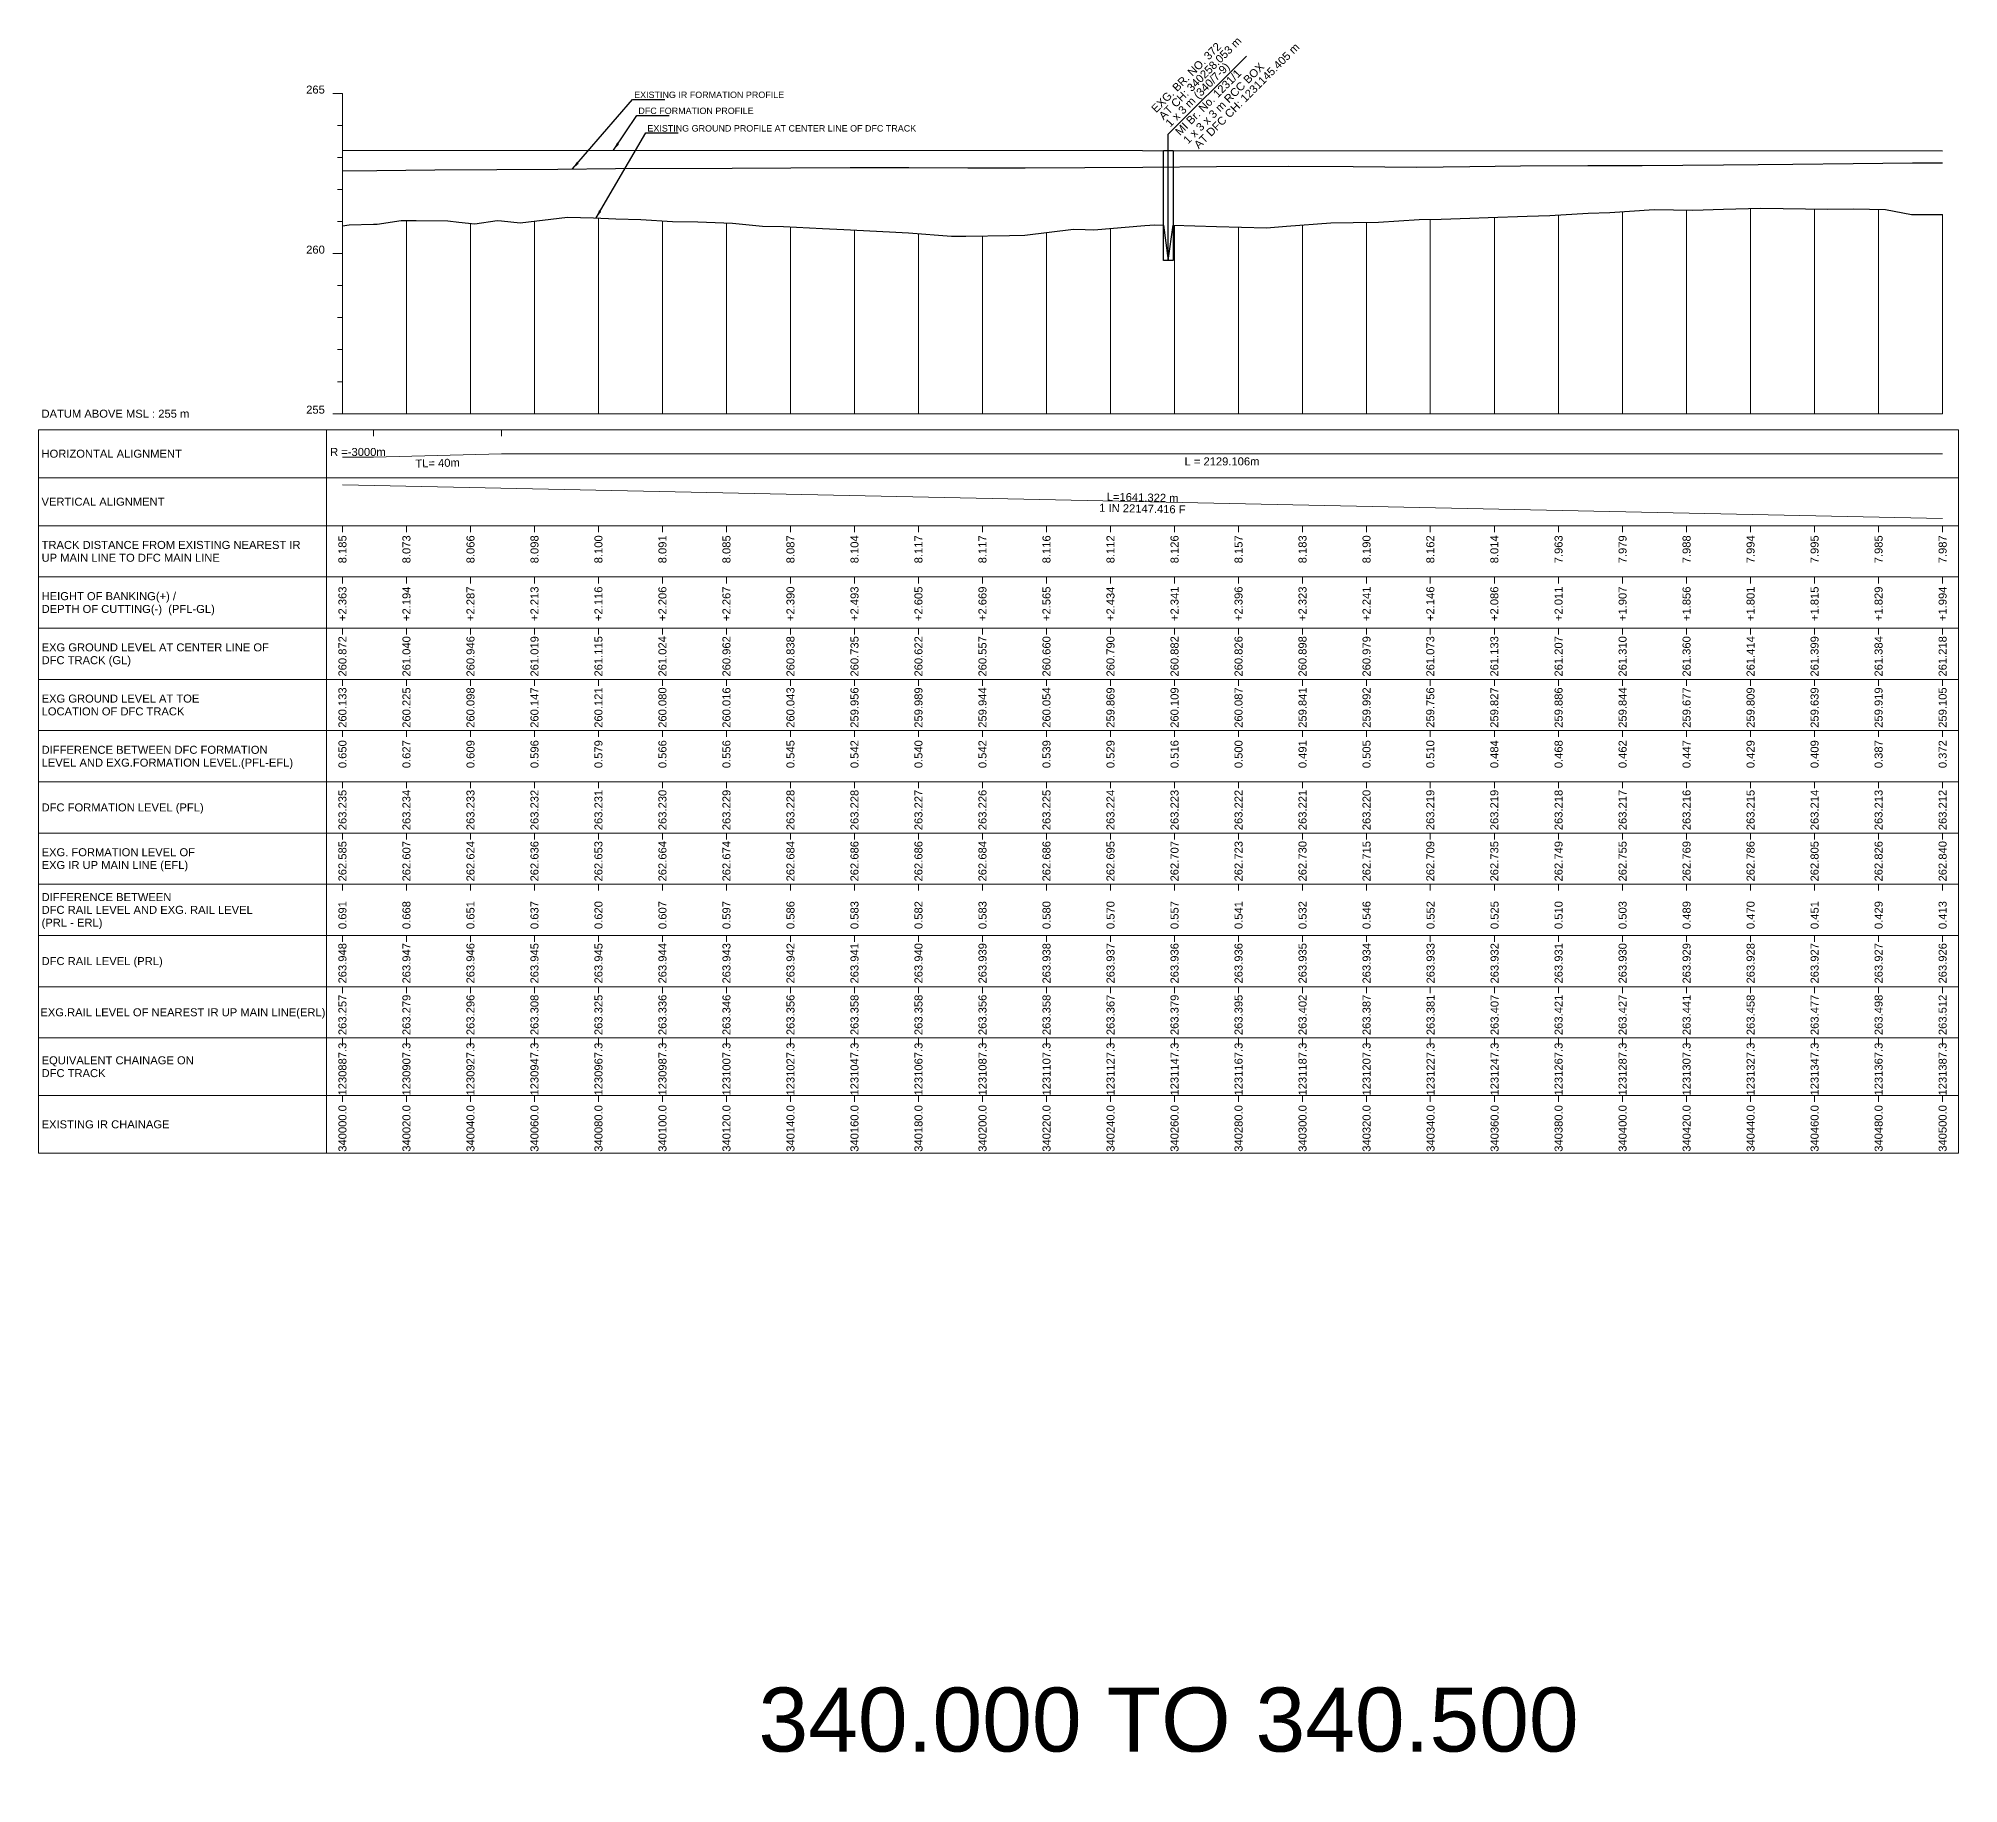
# Model space of a CAD drawing. Header units: metres. Extents: x 30905 to 43495, y -2428 to -1873.
# Drawn here: x 41905 to 42505, y -2428 to -1883 of the extents above; entities that cross this region are included whole.
import ezdxf
from ezdxf.enums import TextEntityAlignment as Align

# ---------------------------------------------------------------- set-up
doc = ezdxf.new("R2010")
doc.units = ezdxf.units.M
doc.header["$MEASUREMENT"] = 0
for name, color, linetype, lineweight in [('LS BRIDGE INDICATION', 10, 'Continuous', 30), ('LS CUT FILL', 10, 'Continuous', 0), ('LS DATUM', 7, 'Continuous', 0), ('LS DATUM X', 7, 'Continuous', 0), ('LS DATUM Y', 7, 'Continuous', 0), ('LS DIFF. EXG.RL & PRO. RL', 10, 'Continuous', 0), ('LS DIFF. PFL & EFL', 10, 'Continuous', 0), ('LS EXG FL', 7, 'Continuous', 0), ('LS EXG GL', 7, 'Continuous', 0), ('LS EXG GL AT PRO TOE', 7, 'Continuous', 0), ('LS EXG IR CH', 7, 'Continuous', 0), ('LS EXG RL', 7, 'Continuous', 0), ('LS EXG. FL', 7, 'Continuous', 0), ('LS EXG. GL', 7, 'Continuous', 0), ('LS EXG. GL AT PRO. TOE', 7, 'Continuous', 0), ('LS EXG. IR CH', 7, 'Continuous', 0), ('LS EXG. RL', 7, 'Continuous', 0), ('LS FRAME', 7, 'Continuous', 0), ('LS HORIZONTAL ALIGNMENT', 10, 'Continuous', 0), ('LS PFL-EFL', 10, 'Continuous', 0), ('LS PRL-ERL', 10, 'Continuous', 0), ('LS PRO FL', 10, 'Continuous', 0), ('LS PRO. CUT & FILL', 10, 'Continuous', 0), ('LS PRO. DFCC CH', 10, 'Continuous', 0), ('LS PRO. FL', 10, 'Continuous', 0), ('LS PRO. RL', 10, 'Continuous', 0), ('LS PROFILE EXG FL', 7, 'Continuous', 25), ('LS PROFILE EXG GL', 7, 'Continuous', 30), ('LS PROFILE PRO FL', 1, 'Continuous', 30), ('LS TICKS', 7, 'Continuous', 0), ('LS TRACK CENTER', 10, 'Continuous', 0), ("LS TRACK CENTER's", 10, 'Continuous', 0), ('LS VERTICAL ALIGNMENT', 10, 'Continuous', 0), ('Profile Grid', 7, 'Continuous', 0)]:
    doc.layers.add(name, color=color, linetype=linetype, lineweight=lineweight)
doc.layers.add("LS BRIDGE'S", color=7, linetype='Continuous')
doc.layers.add('ref text', color=3, linetype='Continuous')
doc.styles.get("Standard").update_dxf_attribs({"font": 'arial.ttf'})
doc.styles.add('Style-Arial', font='arial.ttf')
doc.styles.add('StyleArial', font='arial.ttf')
doc.dimstyles.get("Standard").update_dxf_attribs({"dimtxt": 5, "dimasz": 0.18, "dimexe": 0.18, "dimexo": 0.0625, "dimgap": 0.09, "dimtad": 0, "dimtih": 1, "dimtoh": 1, "dimdec": 4, "dimzin": 0, "dimdsep": 46, "dimtxsty": 'Standard', "dimcen": 0.09, "dimadec": 0, "dimazin": 0, "dimtfac": 1, "dimtdec": 4, "dimtofl": 0, "dimtmove": 0, "dimatfit": 3, "dimfxl": 1, "dimtolj": 1, "dimtzin": 0, "dimarcsym": 0})

msp = doc.modelspace()

# ---------------------------------------------------------------- linework, layer by layer
at = {"layer": 'LS BRIDGE INDICATION'}
msp.add_lwpolyline([(42256.55, -1917.76), (42259.55, -1917.76), (42259.55, -1952.14), (42256.55, -1952.14)], close=True, dxfattribs=at)
at = {"layer": "LS BRIDGE'S"}
msp.add_lwpolyline([(42258.05, -1952.14), (42258.05, -1912.71), (42282.45, -1888.31)], dxfattribs=at)
at = {"layer": 'LS DATUM X', "color": 7, "linetype": 'Continuous', "lineweight": 0}
msp.add_line((42000, -2000), (42500, -2000), dxfattribs=at)
at = {"layer": 'LS DATUM Y', "color": 7, "linetype": 'Continuous', "lineweight": 0}
for p, q in [((41997, -1900), (42000, -1900)), ((41997, -1900), (42000, -1900)), ((42000, -2000), (42000, -1900)), ((41998.5, -1910), (42000, -1910)), ((41998.5, -1920), (42000, -1920)), ((41998.5, -1930), (42000, -1930)), ((41998.5, -1940), (42000, -1940)), ((41997, -1950), (42000, -1950)), ((41998.5, -1960), (42000, -1960)), ((41998.5, -1970), (42000, -1970)), ((41998.5, -1980), (42000, -1980)), ((41998.5, -1990), (42000, -1990)), ((41997, -2000), (42000, -2000))]:
    msp.add_line(p, q, dxfattribs=at)
at = {"layer": 'LS FRAME'}
for points in [[(41995, -2231), (41905, -2231), (41905, -2005)], [(41905, -2005), (41995, -2005)], [(41995, -2020), (41905, -2020)], [(41995, -2035), (41905, -2035)], [(41995, -2051), (41905, -2051)], [(41905, -2051), (41995, -2051)], [(41995, -2067), (41905, -2067)], [(41905, -2067), (41995, -2067)], [(41995, -2083), (41905, -2083)], [(41905, -2083), (41995, -2083)], [(41995, -2099), (41905, -2099)], [(41995, -2115), (41905, -2115)], [(41905, -2115), (41995, -2115)], [(41995, -2131), (41905, -2131)], [(41905, -2131), (41995, -2131)], [(41995, -2147), (41905, -2147)], [(41905, -2147), (41995, -2147)], [(41995, -2163), (41905, -2163)], [(41905, -2163), (41995, -2163)], [(41995, -2179), (41905, -2179)], [(41995, -2195), (41905, -2195)], [(41995, -2213), (41905, -2213)]]:
    msp.add_lwpolyline(points, dxfattribs=at)
at = {"layer": 'LS FRAME', "color": 7, "linetype": 'Continuous', "lineweight": 0, "flags": 128}
for points in [[(41995, -2020), (42505, -2020), (42505, -2005), (41995, -2005), (41995, -2020)], [(41995, -2035), (42505, -2035), (42505, -2020), (41995, -2020), (41995, -2035)], [(41995, -2051), (42505, -2051), (42505, -2035), (41995, -2035), (41995, -2051)], [(41995, -2067), (42505, -2067), (42505, -2051), (41995, -2051), (41995, -2067)], [(41995, -2083), (42505, -2083), (42505, -2067), (41995, -2067), (41995, -2083)], [(41995, -2099), (42505, -2099), (42505, -2083), (41995, -2083), (41995, -2099)], [(41995, -2115), (42505, -2115), (42505, -2099), (41995, -2099), (41995, -2115)], [(41995, -2131), (42505, -2131), (42505, -2115), (41995, -2115), (41995, -2131)], [(41995, -2147), (42505, -2147), (42505, -2131), (41995, -2131), (41995, -2147)], [(41995, -2163), (42505, -2163), (42505, -2147), (41995, -2147), (41995, -2163)], [(41995, -2179), (42505, -2179), (42505, -2163), (41995, -2163), (41995, -2179)], [(41995, -2195), (42505, -2195), (42505, -2179), (41995, -2179), (41995, -2195)], [(41995, -2213), (42505, -2213), (42505, -2195), (41995, -2195), (41995, -2213)], [(41995, -2231), (42505, -2231), (42505, -2213), (41995, -2213), (41995, -2231)]]:
    msp.add_lwpolyline(points, close=True, dxfattribs=at)
at = {"layer": 'LS FRAME', "color": 7, "linetype": 'Continuous', "lineweight": 0}
msp.add_3dface([(41995, -2099), (41915, -2099), (41915, -2099)], dxfattribs=at)
at = {"layer": 'LS HORIZONTAL ALIGNMENT', "lineweight": 0, "flags": 128}
msp.add_lwpolyline([(42000, -2013.55), (42009.67, -2013.55), (42009.67, -2013.55), (42049.67, -2012.5), (42049.67, -2012.5), (42500, -2012.5)], dxfattribs=at)
at = {"layer": 'LS PROFILE EXG FL'}
msp.add_lwpolyline([(42000, -1924.15), (42010.73, -1924.03), (42028.91, -1923.83), (42048.26, -1923.71), (42067.33, -1923.59), (42085.37, -1923.42), (42121.78, -1923.25), (42140.12, -1923.16), (42158.69, -1923.14), (42176.97, -1923.13), (42195.4, -1923.15), (42213.31, -1923.17), (42231.96, -1923.08), (42250.11, -1923), (42273.07, -1922.82), (42295.69, -1922.66), (42315.78, -1922.81), (42335.56, -1922.96), (42352.23, -1922.75), (42368.11, -1922.55), (42389.11, -1922.47), (42406.11, -1922.43), (42431.49, -1922.21), (42453.23, -1922.02), (42472.07, -1921.82), (42490.58, -1921.63), (42500, -1921.6)], dxfattribs=at)
at = {"layer": 'LS PROFILE EXG GL', "flags": 128}
msp.add_lwpolyline([(42000, -1941.28), (42002.08, -1940.96), (42009.67, -1940.81), (42010.82, -1940.81), (42018.39, -1939.63), (42023, -1939.62), (42032.95, -1939.79), (42036.33, -1940.14), (42041.35, -1940.7), (42048.35, -1939.68), (42048.35, -1939.68), (42049.67, -1939.8), (42055.53, -1940.34), (42070.31, -1938.58), (42078.44, -1938.78), (42085.46, -1939.1), (42093.25, -1939.29), (42103.16, -1939.98), (42111.08, -1940.04), (42121.87, -1940.45), (42131.3, -1941.47), (42137.84, -1941.5), (42150, -1942.13), (42156.64, -1942.47), (42170.93, -1943.24), (42176.83, -1943.55), (42190.28, -1944.56), (42194.8, -1944.51), (42208.47, -1944.29), (42213.22, -1944.23), (42228.43, -1942.36), (42232.05, -1942.45), (42234.78, -1942.52), (42250.76, -1941.24), (42253.89, -1941), (42256.55, -1941.08), (42258.05, -1952.14), (42259.55, -1941.16), (42273.16, -1941.55), (42288.75, -1941.98), (42295.01, -1941.37), (42308.79, -1940.42), (42315.87, -1940.29), (42315.87, -1940.29), (42323.69, -1940.15), (42336.49, -1939.34), (42343.3, -1939.2), (42352.31, -1938.87), (42358.03, -1938.74), (42370.23, -1938.28), (42377.28, -1938.11), (42389.2, -1937.31), (42389.2, -1937.31), (42395.98, -1937.16), (42409.91, -1936.26), (42421.93, -1936.43), (42431.57, -1936.12), (42431.57, -1936.12), (42443.23, -1935.76), (42464.13, -1936.07), (42472.15, -1936.04), (42482.2, -1936.19), (42490.26, -1937.81), (42500, -1937.82)], dxfattribs=at)
at = {"layer": 'LS PROFILE PRO FL'}
msp.add_line((42000, -1917.65), (42500, -1917.88), dxfattribs=at)
at = {"layer": 'LS TICKS', "color": 7, "linetype": 'Continuous', "lineweight": 0, "flags": 128}
for points in [[(42009.67, -2007), (42009.67, -2005)], [(42049.67, -2007), (42049.67, -2005)], [(42000, -2037), (42000, -2035)], [(42020, -2037), (42020, -2035)], [(42040.01, -2037), (42040.01, -2035)], [(42060.01, -2037), (42060.01, -2035)], [(42079.99, -2037), (42079.99, -2035)], [(42099.99, -2037), (42099.99, -2035)], [(42119.99, -2037), (42119.99, -2035)], [(42139.99, -2037), (42139.99, -2035)], [(42160, -2037), (42160, -2035)], [(42179.99, -2037), (42179.99, -2035)], [(42199.99, -2037), (42199.99, -2035)], [(42219.99, -2037), (42219.99, -2035)], [(42239.99, -2037), (42239.99, -2035)], [(42260, -2037), (42260, -2035)], [(42280, -2037), (42280, -2035)], [(42299.99, -2037), (42299.99, -2035)], [(42319.99, -2037), (42319.99, -2035)], [(42339.93, -2037), (42339.93, -2035)], [(42359.93, -2037), (42359.93, -2035)], [(42380, -2037), (42380, -2035)], [(42400, -2037), (42400, -2035)], [(42419.99, -2037), (42419.99, -2035)], [(42439.99, -2037), (42439.99, -2035)], [(42459.99, -2037), (42459.99, -2035)], [(42479.99, -2037), (42479.99, -2035)], [(42500, -2037), (42500, -2035)], [(42000, -2053), (42000, -2051)], [(42020, -2053), (42020, -2051)], [(42040.01, -2053), (42040.01, -2051)], [(42060.01, -2053), (42060.01, -2051)], [(42079.99, -2053), (42079.99, -2051)], [(42099.99, -2053), (42099.99, -2051)], [(42119.99, -2053), (42119.99, -2051)], [(42139.99, -2053), (42139.99, -2051)], [(42160, -2053), (42160, -2051)], [(42179.99, -2053), (42179.99, -2051)], [(42199.99, -2053), (42199.99, -2051)], [(42219.99, -2053), (42219.99, -2051)], [(42239.99, -2053), (42239.99, -2051)], [(42260, -2053), (42260, -2051)], [(42280, -2053), (42280, -2051)], [(42299.99, -2053), (42299.99, -2051)], [(42319.99, -2053), (42319.99, -2051)], [(42339.93, -2053), (42339.93, -2051)], [(42359.93, -2053), (42359.93, -2051)], [(42380, -2053), (42380, -2051)], [(42400, -2053), (42400, -2051)], [(42419.99, -2053), (42419.99, -2051)], [(42439.99, -2053), (42439.99, -2051)], [(42459.99, -2053), (42459.99, -2051)], [(42479.99, -2053), (42479.99, -2051)], [(42500, -2053), (42500, -2051)], [(42000, -2069), (42000, -2067)], [(42020, -2069), (42020, -2067)], [(42040.01, -2069), (42040.01, -2067)], [(42060.01, -2069), (42060.01, -2067)], [(42079.99, -2069), (42079.99, -2067)], [(42099.99, -2069), (42099.99, -2067)], [(42119.99, -2069), (42119.99, -2067)], [(42139.99, -2069), (42139.99, -2067)], [(42160, -2069), (42160, -2067)], [(42179.99, -2069), (42179.99, -2067)], [(42199.99, -2069), (42199.99, -2067)], [(42219.99, -2069), (42219.99, -2067)], [(42239.99, -2069), (42239.99, -2067)], [(42260, -2069), (42260, -2067)], [(42280, -2069), (42280, -2067)], [(42299.99, -2069), (42299.99, -2067)], [(42319.99, -2069), (42319.99, -2067)], [(42339.93, -2069), (42339.93, -2067)], [(42359.93, -2069), (42359.93, -2067)], [(42380, -2069), (42380, -2067)], [(42400, -2069), (42400, -2067)], [(42419.99, -2069), (42419.99, -2067)], [(42439.99, -2069), (42439.99, -2067)], [(42459.99, -2069), (42459.99, -2067)], [(42479.99, -2069), (42479.99, -2067)], [(42500, -2069), (42500, -2067)], [(42000, -2085), (42000, -2083)], [(42020, -2085), (42020, -2083)], [(42040.01, -2085), (42040.01, -2083)], [(42060.01, -2085), (42060.01, -2083)], [(42079.99, -2085), (42079.99, -2083)], [(42099.99, -2085), (42099.99, -2083)], [(42119.99, -2085), (42119.99, -2083)], [(42139.99, -2085), (42139.99, -2083)], [(42160, -2085), (42160, -2083)], [(42179.99, -2085), (42179.99, -2083)], [(42199.99, -2085), (42199.99, -2083)], [(42219.99, -2085), (42219.99, -2083)], [(42239.99, -2085), (42239.99, -2083)], [(42260, -2085), (42260, -2083)], [(42280, -2085), (42280, -2083)], [(42299.99, -2085), (42299.99, -2083)], [(42319.99, -2085), (42319.99, -2083)], [(42339.93, -2085), (42339.93, -2083)], [(42359.93, -2085), (42359.93, -2083)], [(42380, -2085), (42380, -2083)], [(42400, -2085), (42400, -2083)], [(42419.99, -2085), (42419.99, -2083)], [(42439.99, -2085), (42439.99, -2083)], [(42459.99, -2085), (42459.99, -2083)], [(42479.99, -2085), (42479.99, -2083)], [(42500, -2085), (42500, -2083)], [(42000, -2101), (42000, -2099)], [(42020, -2101), (42020, -2099)], [(42040.01, -2101), (42040.01, -2099)], [(42060.01, -2101), (42060.01, -2099)], [(42079.99, -2101), (42079.99, -2099)], [(42099.99, -2101), (42099.99, -2099)], [(42119.99, -2101), (42119.99, -2099)], [(42139.99, -2101), (42139.99, -2099)], [(42160, -2101), (42160, -2099)], [(42179.99, -2101), (42179.99, -2099)], [(42199.99, -2101), (42199.99, -2099)], [(42219.99, -2101), (42219.99, -2099)], [(42239.99, -2101), (42239.99, -2099)], [(42260, -2101), (42260, -2099)], [(42280, -2101), (42280, -2099)], [(42299.99, -2101), (42299.99, -2099)], [(42319.99, -2101), (42319.99, -2099)], [(42339.93, -2101), (42339.93, -2099)], [(42359.93, -2101), (42359.93, -2099)], [(42380, -2101), (42380, -2099)], [(42400, -2101), (42400, -2099)], [(42419.99, -2101), (42419.99, -2099)], [(42439.99, -2101), (42439.99, -2099)], [(42459.99, -2101), (42459.99, -2099)], [(42479.99, -2101), (42479.99, -2099)], [(42500, -2101), (42500, -2099)], [(42000, -2117), (42000, -2115)], [(42020, -2117), (42020, -2115)], [(42040.01, -2117), (42040.01, -2115)], [(42060.01, -2117), (42060.01, -2115)], [(42079.99, -2117), (42079.99, -2115)], [(42099.99, -2117), (42099.99, -2115)], [(42119.99, -2117), (42119.99, -2115)], [(42139.99, -2117), (42139.99, -2115)], [(42160, -2117), (42160, -2115)], [(42179.99, -2117), (42179.99, -2115)], [(42199.99, -2117), (42199.99, -2115)], [(42219.99, -2117), (42219.99, -2115)], [(42239.99, -2117), (42239.99, -2115)], [(42260, -2117), (42260, -2115)], [(42280, -2117), (42280, -2115)], [(42299.99, -2117), (42299.99, -2115)], [(42319.99, -2117), (42319.99, -2115)], [(42339.93, -2117), (42339.93, -2115)], [(42359.93, -2117), (42359.93, -2115)], [(42380, -2117), (42380, -2115)], [(42400, -2117), (42400, -2115)], [(42419.99, -2117), (42419.99, -2115)], [(42439.99, -2117), (42439.99, -2115)], [(42459.99, -2117), (42459.99, -2115)], [(42479.99, -2117), (42479.99, -2115)], [(42500, -2117), (42500, -2115)], [(42000, -2133), (42000, -2131)], [(42020, -2133), (42020, -2131)], [(42040.01, -2133), (42040.01, -2131)], [(42060.01, -2133), (42060.01, -2131)], [(42079.99, -2133), (42079.99, -2131)], [(42099.99, -2133), (42099.99, -2131)], [(42119.99, -2133), (42119.99, -2131)], [(42139.99, -2133), (42139.99, -2131)], [(42160, -2133), (42160, -2131)], [(42179.99, -2133), (42179.99, -2131)], [(42199.99, -2133), (42199.99, -2131)], [(42219.99, -2133), (42219.99, -2131)], [(42239.99, -2133), (42239.99, -2131)], [(42260, -2133), (42260, -2131)], [(42280, -2133), (42280, -2131)], [(42299.99, -2133), (42299.99, -2131)], [(42319.99, -2133), (42319.99, -2131)], [(42339.93, -2133), (42339.93, -2131)], [(42359.93, -2133), (42359.93, -2131)], [(42380, -2133), (42380, -2131)], [(42400, -2133), (42400, -2131)], [(42419.99, -2133), (42419.99, -2131)], [(42439.99, -2133), (42439.99, -2131)], [(42459.99, -2133), (42459.99, -2131)], [(42479.99, -2133), (42479.99, -2131)], [(42500, -2133), (42500, -2131)], [(42000, -2149), (42000, -2147)], [(42020, -2149), (42020, -2147)], [(42040.01, -2149), (42040.01, -2147)], [(42060.01, -2149), (42060.01, -2147)], [(42079.99, -2149), (42079.99, -2147)], [(42099.99, -2149), (42099.99, -2147)], [(42119.99, -2149), (42119.99, -2147)], [(42139.99, -2149), (42139.99, -2147)], [(42160, -2149), (42160, -2147)], [(42179.99, -2149), (42179.99, -2147)], [(42199.99, -2149), (42199.99, -2147)], [(42219.99, -2149), (42219.99, -2147)], [(42239.99, -2149), (42239.99, -2147)], [(42260, -2149), (42260, -2147)], [(42280, -2149), (42280, -2147)], [(42299.99, -2149), (42299.99, -2147)], [(42319.99, -2149), (42319.99, -2147)], [(42339.93, -2149), (42339.93, -2147)], [(42359.93, -2149), (42359.93, -2147)], [(42380, -2149), (42380, -2147)], [(42400, -2149), (42400, -2147)], [(42419.99, -2149), (42419.99, -2147)], [(42439.99, -2149), (42439.99, -2147)], [(42459.99, -2149), (42459.99, -2147)], [(42479.99, -2149), (42479.99, -2147)], [(42500, -2149), (42500, -2147)], [(42000, -2165), (42000, -2163)], [(42020, -2165), (42020, -2163)], [(42040.01, -2165), (42040.01, -2163)], [(42060.01, -2165), (42060.01, -2163)], [(42079.99, -2165), (42079.99, -2163)], [(42099.99, -2165), (42099.99, -2163)], [(42119.99, -2165), (42119.99, -2163)], [(42139.99, -2165), (42139.99, -2163)], [(42160, -2165), (42160, -2163)], [(42179.99, -2165), (42179.99, -2163)], [(42199.99, -2165), (42199.99, -2163)], [(42219.99, -2165), (42219.99, -2163)], [(42239.99, -2165), (42239.99, -2163)], [(42260, -2165), (42260, -2163)], [(42280, -2165), (42280, -2163)], [(42299.99, -2165), (42299.99, -2163)], [(42319.99, -2165), (42319.99, -2163)], [(42339.93, -2165), (42339.93, -2163)], [(42359.93, -2165), (42359.93, -2163)], [(42380, -2165), (42380, -2163)], [(42400, -2165), (42400, -2163)], [(42419.99, -2165), (42419.99, -2163)], [(42439.99, -2165), (42439.99, -2163)], [(42459.99, -2165), (42459.99, -2163)], [(42479.99, -2165), (42479.99, -2163)], [(42500, -2165), (42500, -2163)], [(42000, -2181), (42000, -2179)], [(42020, -2181), (42020, -2179)], [(42040.01, -2181), (42040.01, -2179)], [(42060.01, -2181), (42060.01, -2179)], [(42079.99, -2181), (42079.99, -2179)], [(42099.99, -2181), (42099.99, -2179)], [(42119.99, -2181), (42119.99, -2179)], [(42139.99, -2181), (42139.99, -2179)], [(42160, -2181), (42160, -2179)], [(42179.99, -2181), (42179.99, -2179)], [(42199.99, -2181), (42199.99, -2179)], [(42219.99, -2181), (42219.99, -2179)], [(42239.99, -2181), (42239.99, -2179)], [(42260, -2181), (42260, -2179)], [(42280, -2181), (42280, -2179)], [(42299.99, -2181), (42299.99, -2179)], [(42319.99, -2181), (42319.99, -2179)], [(42339.93, -2181), (42339.93, -2179)], [(42359.93, -2181), (42359.93, -2179)], [(42380, -2181), (42380, -2179)], [(42400, -2181), (42400, -2179)], [(42419.99, -2181), (42419.99, -2179)], [(42439.99, -2181), (42439.99, -2179)], [(42459.99, -2181), (42459.99, -2179)], [(42479.99, -2181), (42479.99, -2179)], [(42500, -2181), (42500, -2179)], [(42000, -2197), (42000, -2195)], [(42020, -2197), (42020, -2195)], [(42040.01, -2197), (42040.01, -2195)], [(42060.01, -2197), (42060.01, -2195)], [(42079.99, -2197), (42079.99, -2195)], [(42099.99, -2197), (42099.99, -2195)], [(42119.99, -2197), (42119.99, -2195)], [(42139.99, -2197), (42139.99, -2195)], [(42160, -2197), (42160, -2195)], [(42179.99, -2197), (42179.99, -2195)], [(42199.99, -2197), (42199.99, -2195)], [(42219.99, -2197), (42219.99, -2195)], [(42239.99, -2197), (42239.99, -2195)], [(42260, -2197), (42260, -2195)], [(42280, -2197), (42280, -2195)], [(42299.99, -2197), (42299.99, -2195)], [(42319.99, -2197), (42319.99, -2195)], [(42339.93, -2197), (42339.93, -2195)], [(42359.93, -2197), (42359.93, -2195)], [(42380, -2197), (42380, -2195)], [(42400, -2197), (42400, -2195)], [(42419.99, -2197), (42419.99, -2195)], [(42439.99, -2197), (42439.99, -2195)], [(42459.99, -2197), (42459.99, -2195)], [(42479.99, -2197), (42479.99, -2195)], [(42500, -2197), (42500, -2195)], [(42000, -2215), (42000, -2213)], [(42020, -2215), (42020, -2213)], [(42040.01, -2215), (42040.01, -2213)], [(42060.01, -2215), (42060.01, -2213)], [(42079.99, -2215), (42079.99, -2213)], [(42099.99, -2215), (42099.99, -2213)], [(42119.99, -2215), (42119.99, -2213)], [(42139.99, -2215), (42139.99, -2213)], [(42160, -2215), (42160, -2213)], [(42179.99, -2215), (42179.99, -2213)], [(42199.99, -2215), (42199.99, -2213)], [(42219.99, -2215), (42219.99, -2213)], [(42239.99, -2215), (42239.99, -2213)], [(42260, -2215), (42260, -2213)], [(42280, -2215), (42280, -2213)], [(42299.99, -2215), (42299.99, -2213)], [(42319.99, -2215), (42319.99, -2213)], [(42339.93, -2215), (42339.93, -2213)], [(42359.93, -2215), (42359.93, -2213)], [(42380, -2215), (42380, -2213)], [(42400, -2215), (42400, -2213)], [(42419.99, -2215), (42419.99, -2213)], [(42439.99, -2215), (42439.99, -2213)], [(42459.99, -2215), (42459.99, -2213)], [(42479.99, -2215), (42479.99, -2213)], [(42500, -2215), (42500, -2213)]]:
    msp.add_lwpolyline(points, dxfattribs=at)
at = {"layer": 'LS VERTICAL ALIGNMENT', "linetype": 'Continuous', "lineweight": 0, "flags": 128}
msp.add_lwpolyline([(42000, -2022.25), (42500, -2032.75)], dxfattribs=at)
at = {"layer": 'Profile Grid', "linetype": 'Continuous', "lineweight": 0, "flags": 128}
for points in [[(42380, -2000), (42380, -1937.93)], [(42400, -2000), (42400, -1936.9)], [(42419.99, -2000), (42419.99, -1936.4)], [(42439.99, -2000), (42439.99, -1935.86)], [(42459.99, -2000), (42459.99, -1936.01)], [(42479.99, -2000), (42479.99, -1936.16)], [(42500, -2000), (42500, -1937.82)], [(42000, -2000), (42000, -1941.28)], [(42020, -2000), (42020, -1939.63)], [(42040.01, -2000), (42040.01, -1940.55)], [(42060.01, -2000), (42060.01, -1939.81)], [(42079.99, -2000), (42079.99, -1938.85)], [(42099.99, -2000), (42099.99, -1939.76)], [(42119.99, -2000), (42119.99, -1940.38)], [(42139.99, -2000), (42139.99, -1941.62)], [(42160, -2000), (42160, -1942.65)], [(42179.99, -2000), (42179.99, -1943.78)], [(42219.99, -2000), (42219.99, -1943.4)], [(42239.99, -2000), (42239.99, -1942.1)], [(42260, -2000), (42260, -1941.18)], [(42280, -2000), (42280, -1941.74)], [(42299.99, -2000), (42299.99, -1941.02)], [(42319.99, -2000), (42319.99, -1940.21)], [(42339.93, -2000), (42339.93, -1939.27)], [(42359.93, -2000), (42359.93, -1938.67)], [(42199.99, -2000), (42199.99, -1944.43)]]:
    msp.add_lwpolyline(points, dxfattribs=at)

# ---------------------------------------------------------------- texts
at = {"layer": "LS BRIDGE'S"}
for s, p in [('AT CH: 340258.053 m', (42256.58, -1908.39)), ('EXG. BR. NO. 372 ', (42254.23, -1906.16)), ('1 x 3 m (340/7-9)', (42258.68, -1910.65))]:
    msp.add_text(s, height=2.5, rotation=45.03808, dxfattribs=at).set_placement(p)
at = {"layer": "LS BRIDGE'S", "color": 10}
for s, p in [('AT DFC CH: 1231145.405 m', (42267.59, -1917.45)), ('MI Br. No. 1231/1', (42261.73, -1913.29)), ('1 x 3 x 3 m RCC BOX', (42264.24, -1915.92))]:
    msp.add_text(s, height=2.5, rotation=45.03808, dxfattribs=at).set_placement(p)
at = {"layer": 'LS CUT FILL', "lineweight": 0, "style": 'Style-Arial'}
for s, p in [('+2.363', (42000, -2054)), ('+2.194', (42020, -2054)), ('+2.287', (42040.01, -2054)), ('+2.213', (42060.01, -2054)), ('+2.116', (42079.99, -2054)), ('+2.206', (42099.99, -2054)), ('+2.267', (42119.99, -2054)), ('+2.390', (42139.99, -2054)), ('+2.493', (42160, -2054)), ('+2.605', (42179.99, -2054)), ('+2.669', (42199.99, -2054)), ('+2.565', (42219.99, -2054)), ('+2.434', (42239.99, -2054)), ('+2.341', (42260, -2054)), ('+2.396', (42280, -2054)), ('+2.323', (42299.99, -2054)), ('+2.241', (42319.99, -2054)), ('+2.146', (42339.93, -2054)), ('+2.086', (42359.93, -2054)), ('+2.011', (42380, -2054)), ('+1.907', (42400, -2054)), ('+1.856', (42419.99, -2054)), ('+1.801', (42439.99, -2054)), ('+1.815', (42459.99, -2054)), ('+1.829', (42479.99, -2054)), ('+1.994', (42500, -2054))]:
    msp.add_text(s, height=2.5, rotation=90, dxfattribs=at).set_placement(p, align=Align.MIDDLE_RIGHT)
at = {"layer": 'LS DATUM', "color": 7, "style": 'StyleArial'}
msp.add_text('DATUM ABOVE MSL : 255 m', height=2.5, rotation=0.00003, dxfattribs=at).set_placement((41905.97, -2000), align=Align.MIDDLE_LEFT)
at = {"layer": 'LS DATUM Y', "color": 7, "lineweight": 0, "style": 'Style-Arial'}
for s, p in [('265', (41994.5, -1900)), ('265', (41994.5, -1900)), ('260', (41994.5, -1950)), ('255', (41994.5, -2000))]:
    msp.add_text(s, height=2.5, dxfattribs=at).set_placement(p, align=Align.RIGHT)
at = {"layer": 'LS DIFF. EXG.RL & PRO. RL', "color": 10, "style": 'StyleArial'}
for s, p in [('DIFFERENCE BETWEEN ', (41906, -2151)), ('DFC RAIL LEVEL AND EXG. RAIL LEVEL ', (41906, -2155)), ('(PRL - ERL)', (41906, -2159))]:
    msp.add_text(s, height=2.5, rotation=0.00003, dxfattribs=at).set_placement(p, align=Align.MIDDLE_LEFT)
at = {"layer": 'LS DIFF. PFL & EFL', "color": 10, "style": 'StyleArial'}
for s, p in [('DIFFERENCE BETWEEN DFC FORMATION ', (41906, -2105)), ('LEVEL AND EXG.FORMATION LEVEL.(PFL-EFL)', (41906, -2109))]:
    msp.add_text(s, height=2.5, rotation=0.00003, dxfattribs=at).set_placement(p, align=Align.MIDDLE_LEFT)
at = {"layer": 'LS EXG FL', "style": 'StyleArial'}
for s, p in [('EXG. FORMATION LEVEL OF', (41906, -2137)), ('EXG IR UP MAIN LINE (EFL)', (41906, -2141))]:
    msp.add_text(s, height=2.5, rotation=0.00003, dxfattribs=at).set_placement(p, align=Align.MIDDLE_LEFT)
at = {"layer": 'LS EXG GL', "lineweight": 0, "style": 'Style-Arial'}
for s, p in [('260.872', (42000, -2069.5)), ('261.040', (42020, -2069.5)), ('260.946', (42040.01, -2069.5)), ('261.019', (42060.01, -2069.5)), ('261.115', (42079.99, -2069.5)), ('261.024', (42099.99, -2069.5)), ('260.962', (42119.99, -2069.5)), ('260.838', (42139.99, -2069.5)), ('260.735', (42160, -2069.5)), ('260.622', (42179.99, -2069.5)), ('260.557', (42199.99, -2069.5)), ('260.660', (42219.99, -2069.5)), ('260.790', (42239.99, -2069.5)), ('260.882', (42260, -2069.5)), ('260.826', (42280, -2069.5)), ('260.898', (42299.99, -2069.5)), ('260.979', (42319.99, -2069.5)), ('261.073', (42339.93, -2069.5)), ('261.133', (42359.93, -2069.5)), ('261.207', (42380, -2069.5)), ('261.310', (42400, -2069.5)), ('261.360', (42419.99, -2069.5)), ('261.414', (42439.99, -2069.5)), ('261.399', (42459.99, -2069.5)), ('261.384', (42479.99, -2069.5)), ('261.218', (42500, -2069.5))]:
    msp.add_text(s, height=2.5, rotation=90, dxfattribs=at).set_placement(p, align=Align.MIDDLE_RIGHT)
at = {"layer": 'LS EXG GL AT PRO TOE', "color": 7, "style": 'StyleArial'}
for s, p in [('EXG GROUND LEVEL AT TOE', (41906, -2089)), ('LOCATION OF DFC TRACK', (41906, -2093))]:
    msp.add_text(s, height=2.5, rotation=0.00003, dxfattribs=at).set_placement(p, align=Align.MIDDLE_LEFT)
at = {"layer": 'LS EXG IR CH', "style": 'Style-Arial'}
for s, p in [('340000.0', (42000, -2216)), ('340020.0', (42020, -2216)), ('340040.0', (42040, -2216)), ('340060.0', (42060, -2216)), ('340080.0', (42080, -2216)), ('340100.0', (42100, -2216)), ('340120.0', (42120, -2216)), ('340140.0', (42140, -2216)), ('340160.0', (42160, -2216)), ('340180.0', (42180, -2216)), ('340200.0', (42200, -2216)), ('340220.0', (42220, -2216)), ('340240.0', (42240, -2216)), ('340260.0', (42260, -2216)), ('340280.0', (42280, -2216)), ('340300.0', (42300, -2216)), ('340320.0', (42320, -2216)), ('340340.0', (42340, -2216)), ('340360.0', (42360, -2216)), ('340380.0', (42380, -2216)), ('340400.0', (42400, -2216)), ('340420.0', (42420, -2216)), ('340440.0', (42440, -2216)), ('340460.0', (42460, -2216)), ('340480.0', (42480, -2216)), ('340500.0', (42500, -2216))]:
    msp.add_text(s, height=2.5, rotation=90, dxfattribs=at).set_placement(p, align=Align.MIDDLE_RIGHT)
at = {"layer": 'LS EXG RL', "style": 'Style-Arial'}
for s, p in [('263.257', (42000, -2181.5)), ('263.279', (42020, -2181.5)), ('263.296', (42040, -2181.5)), ('263.308', (42060, -2181.5)), ('263.325', (42080, -2181.5)), ('263.336', (42100, -2181.5)), ('263.346', (42120, -2181.5)), ('263.356', (42140, -2181.5)), ('263.358', (42160, -2181.5)), ('263.358', (42180, -2181.5)), ('263.356', (42200, -2181.5)), ('263.358', (42220, -2181.5)), ('263.367', (42240, -2181.5)), ('263.379', (42260, -2181.5)), ('263.395', (42280, -2181.5)), ('263.402', (42300, -2181.5)), ('263.387', (42320, -2181.5)), ('263.381', (42340, -2181.5)), ('263.407', (42360, -2181.5)), ('263.421', (42380, -2181.5)), ('263.427', (42400, -2181.5)), ('263.441', (42420, -2181.5)), ('263.458', (42440, -2181.5)), ('263.477', (42460, -2181.5)), ('263.498', (42480, -2181.5)), ('263.512', (42500, -2181.5))]:
    msp.add_text(s, height=2.5, rotation=90, dxfattribs=at).set_placement(p, align=Align.MIDDLE_RIGHT)
at = {"layer": 'LS EXG. FL'}
for s, p in [('262.585', (42000, -2133.5)), ('262.607', (42020, -2133.5)), ('262.624', (42040.01, -2133.5)), ('262.636', (42060.01, -2133.5)), ('262.653', (42079.99, -2133.5)), ('262.664', (42099.99, -2133.5)), ('262.674', (42119.99, -2133.5)), ('262.684', (42139.99, -2133.5)), ('262.686', (42160, -2133.5)), ('262.686', (42179.99, -2133.5)), ('262.684', (42199.99, -2133.5)), ('262.686', (42219.99, -2133.5)), ('262.695', (42239.99, -2133.5)), ('262.707', (42260, -2133.5)), ('262.723', (42280, -2133.5)), ('262.730', (42299.99, -2133.5)), ('262.715', (42319.99, -2133.5)), ('262.709', (42339.93, -2133.5)), ('262.735', (42359.93, -2133.5)), ('262.749', (42380, -2133.5)), ('262.755', (42400, -2133.5)), ('262.769', (42419.99, -2133.5)), ('262.786', (42439.99, -2133.5)), ('262.805', (42459.99, -2133.5)), ('262.826', (42479.99, -2133.5)), ('262.840', (42500, -2133.5))]:
    msp.add_text(s, height=2.5, rotation=90, dxfattribs=at).set_placement(p, align=Align.MIDDLE_RIGHT)
at = {"layer": 'LS EXG. GL', "color": 7, "style": 'StyleArial'}
for s, p in [('EXG GROUND LEVEL AT CENTER LINE OF ', (41906, -2073)), ('DFC TRACK (GL)', (41906, -2077))]:
    msp.add_text(s, height=2.5, rotation=0.00003, dxfattribs=at).set_placement(p, align=Align.MIDDLE_LEFT)
at = {"layer": 'LS EXG. GL AT PRO. TOE'}
for s, p in [('260.133', (42000, -2085.5)), ('260.225', (42020, -2085.5)), ('260.098', (42040.01, -2085.5)), ('260.147', (42060.01, -2085.5)), ('260.121', (42079.99, -2085.5)), ('260.080', (42099.99, -2085.5)), ('260.016', (42119.99, -2085.5)), ('260.043', (42139.99, -2085.5)), ('259.956', (42160, -2085.5)), ('259.989', (42179.99, -2085.5)), ('259.944', (42199.99, -2085.5)), ('260.054', (42219.99, -2085.5)), ('259.869', (42239.99, -2085.5)), ('260.109', (42260, -2085.5)), ('260.087', (42280, -2085.5)), ('259.841', (42299.99, -2085.5)), ('259.992', (42319.99, -2085.5)), ('259.756', (42339.93, -2085.5)), ('259.827', (42359.93, -2085.5)), ('259.886', (42380, -2085.5)), ('259.844', (42400, -2085.5)), ('259.677', (42419.99, -2085.5)), ('259.809', (42439.99, -2085.5)), ('259.639', (42459.99, -2085.5)), ('259.919', (42479.99, -2085.5)), ('259.105', (42500, -2085.5))]:
    msp.add_text(s, height=2.5, rotation=90, dxfattribs=at).set_placement(p, align=Align.MIDDLE_RIGHT)
at = {"layer": 'LS EXG. IR CH', "style": 'StyleArial'}
msp.add_text('EXISTING IR CHAINAGE', height=2.5, rotation=0.00003, dxfattribs=at).set_placement((41906, -2222), align=Align.MIDDLE_LEFT)
at = {"layer": 'LS EXG. RL', "style": 'StyleArial'}
msp.add_text('EXG.RAIL LEVEL OF NEAREST IR UP MAIN LINE(ERL)', height=2.5, rotation=0.00003, dxfattribs=at).set_placement((41905.61, -2187), align=Align.MIDDLE_LEFT)
at = {"layer": 'LS HORIZONTAL ALIGNMENT', "style": 'StyleArial'}
msp.add_text('HORIZONTAL ALIGNMENT', height=2.5, rotation=0.00003, dxfattribs=at).set_placement((41905.97, -2012.5), align=Align.MIDDLE_LEFT)
at = {"layer": 'LS HORIZONTAL ALIGNMENT', "lineweight": 0, "char_height": 2.5, "attachment_point": 5, "line_spacing_factor": 0.6, "style": 'Style-Arial'}
for s, insert in [('R =-3000m', (42004.83, -2011.97)), ('L = 2129.106m', (42274.83, -2014.92))]:
    msp.add_mtext(s, dxfattribs=dict(at, insert=insert))
at = {"layer": 'LS HORIZONTAL ALIGNMENT', "lineweight": 0, "insert": (42029.72, -2015.44), "char_height": 2.5, "attachment_point": 5, "rotation": 1.50367, "line_spacing_factor": 0.6, "style": 'Style-Arial'}
msp.add_mtext('TL= 40m', dxfattribs=at)
at = {"layer": 'LS PFL-EFL'}
for s, p in [('0.650', (42000, -2102)), ('0.627', (42020, -2102)), ('0.609', (42040.01, -2102)), ('0.596', (42060.01, -2102)), ('0.579', (42079.99, -2102)), ('0.566', (42099.99, -2102)), ('0.556', (42119.99, -2102)), ('0.545', (42139.99, -2102)), ('0.542', (42160, -2102)), ('0.540', (42179.99, -2102)), ('0.542', (42199.99, -2102)), ('0.539', (42219.99, -2102)), ('0.529', (42239.99, -2102)), ('0.516', (42260, -2102)), ('0.500', (42280, -2102)), ('0.491', (42299.99, -2102)), ('0.505', (42319.99, -2102)), ('0.510', (42339.93, -2102)), ('0.484', (42359.93, -2102)), ('0.468', (42380, -2102)), ('0.462', (42400, -2102)), ('0.447', (42419.99, -2102)), ('0.429', (42439.99, -2102)), ('0.409', (42459.99, -2102)), ('0.387', (42479.99, -2102)), ('0.372', (42500, -2102))]:
    msp.add_text(s, height=2.5, rotation=90, dxfattribs=at).set_placement(p, align=Align.MIDDLE_RIGHT)
at = {"layer": 'LS PRL-ERL'}
for s, p in [('0.691', (42001.25, -2161)), ('0.668', (42021.25, -2161)), ('0.651', (42041.25, -2161)), ('0.637', (42061.25, -2161)), ('0.620', (42081.25, -2161)), ('0.607', (42101.25, -2161)), ('0.597', (42121.25, -2161)), ('0.586', (42141.25, -2161)), ('0.583', (42161.25, -2161)), ('0.582', (42181.25, -2161)), ('0.583', (42201.25, -2161)), ('0.580', (42221.25, -2161)), ('0.570', (42241.25, -2161)), ('0.557', (42261.25, -2161)), ('0.541', (42281.25, -2161)), ('0.532', (42301.25, -2161)), ('0.546', (42321.25, -2161)), ('0.552', (42341.25, -2161)), ('0.525', (42361.25, -2161)), ('0.510', (42381.25, -2161)), ('0.503', (42401.25, -2161)), ('0.489', (42421.25, -2161)), ('0.470', (42441.25, -2161)), ('0.451', (42461.25, -2161)), ('0.429', (42481.25, -2161)), ('0.413', (42501.25, -2161))]:
    msp.add_text(s, height=2.5, rotation=90, dxfattribs=at).set_placement(p)
at = {"layer": 'LS PRO FL', "lineweight": 0, "style": 'Style-Arial'}
for s, p in [('263.235', (42000, -2117.5)), ('263.234', (42020, -2117.5)), ('263.233', (42040.01, -2117.5)), ('263.232', (42060.01, -2117.5)), ('263.231', (42079.99, -2117.5)), ('263.230', (42099.99, -2117.5)), ('263.229', (42119.99, -2117.5)), ('263.228', (42139.99, -2117.5)), ('263.228', (42160, -2117.5)), ('263.227', (42179.99, -2117.5)), ('263.226', (42199.99, -2117.5)), ('263.225', (42219.99, -2117.5)), ('263.224', (42239.99, -2117.5)), ('263.223', (42260, -2117.5)), ('263.222', (42280, -2117.5)), ('263.221', (42299.99, -2117.5)), ('263.220', (42319.99, -2117.5)), ('263.219', (42339.93, -2117.5)), ('263.219', (42359.93, -2117.5)), ('263.218', (42380, -2117.5)), ('263.217', (42400, -2117.5)), ('263.216', (42419.99, -2117.5)), ('263.215', (42439.99, -2117.5)), ('263.214', (42459.99, -2117.5)), ('263.213', (42479.99, -2117.5)), ('263.212', (42500, -2117.5))]:
    msp.add_text(s, height=2.5, rotation=90, dxfattribs=at).set_placement(p, align=Align.MIDDLE_RIGHT)
at = {"layer": 'LS PRO. CUT & FILL', "color": 10, "style": 'StyleArial'}
for s, p in [('HEIGHT OF BANKING(+) /', (41906, -2057)), ('DEPTH OF CUTTING(-)  (PFL-GL)', (41906, -2061))]:
    msp.add_text(s, height=2.5, rotation=0.00003, dxfattribs=at).set_placement(p, align=Align.MIDDLE_LEFT)
at = {"layer": 'LS PRO. DFCC CH', "color": 10, "style": 'Style-Arial'}
for s, p in [('EQUIVALENT CHAINAGE ON ', (41906, -2202)), ('DFC TRACK', (41906, -2206))]:
    msp.add_text(s, height=2.5, rotation=0.00003, dxfattribs=at).set_placement(p, align=Align.MIDDLE_LEFT)
at = {"layer": 'LS PRO. DFCC CH'}
for s, p in [('1230887.3', (42001.25, -2213)), ('1230907.3', (42021.25, -2213)), ('1230927.3', (42041.25, -2213)), ('1230947.3', (42061.25, -2213)), ('1230967.3', (42081.25, -2213)), ('1230987.3', (42101.25, -2213)), ('1231007.3', (42121.25, -2213)), ('1231027.3', (42141.25, -2213)), ('1231047.3', (42161.25, -2213)), ('1231067.3', (42181.25, -2213)), ('1231087.3', (42201.25, -2213)), ('1231107.3', (42221.25, -2213)), ('1231127.3', (42241.25, -2213)), ('1231147.3', (42261.25, -2213)), ('1231167.3', (42281.25, -2213)), ('1231187.3', (42301.25, -2213)), ('1231207.3', (42321.25, -2213)), ('1231227.3', (42341.25, -2213)), ('1231247.3', (42361.25, -2213)), ('1231267.3', (42381.25, -2213)), ('1231287.3', (42401.25, -2213)), ('1231307.3', (42421.25, -2213)), ('1231327.3', (42441.25, -2213)), ('1231347.3', (42461.25, -2213)), ('1231367.3', (42481.25, -2213)), ('1231387.3', (42501.25, -2213))]:
    msp.add_text(s, height=2.5, rotation=90, dxfattribs=at).set_placement(p)
at = {"layer": 'LS PRO. FL', "color": 10, "style": 'StyleArial'}
msp.add_text('DFC FORMATION LEVEL (PFL) ', height=2.5, rotation=0.00003, dxfattribs=at).set_placement((41906, -2123), align=Align.MIDDLE_LEFT)
at = {"layer": 'LS PRO. RL'}
for s, p in [('263.948', (42001.25, -2178)), ('263.947', (42021.25, -2178)), ('263.946', (42041.25, -2178)), ('263.945', (42061.25, -2178)), ('263.945', (42081.25, -2178)), ('263.944', (42101.25, -2178)), ('263.943', (42121.25, -2178)), ('263.942', (42141.25, -2178)), ('263.941', (42161.25, -2178)), ('263.940', (42181.25, -2178)), ('263.939', (42201.25, -2178)), ('263.938', (42221.25, -2178)), ('263.937', (42241.25, -2178)), ('263.936', (42261.25, -2178)), ('263.936', (42281.25, -2178)), ('263.935', (42301.25, -2178)), ('263.934', (42321.25, -2178)), ('263.933', (42341.25, -2178)), ('263.932', (42361.25, -2178)), ('263.931', (42381.25, -2178)), ('263.930', (42401.25, -2178)), ('263.929', (42421.25, -2178)), ('263.928', (42441.25, -2178)), ('263.927', (42461.25, -2178)), ('263.927', (42481.25, -2178)), ('263.926', (42501.25, -2178))]:
    msp.add_text(s, height=2.5, rotation=90, dxfattribs=at).set_placement(p)
at = {"layer": 'LS PRO. RL', "color": 10, "style": 'StyleArial'}
msp.add_text('DFC RAIL LEVEL (PRL)', height=2.5, rotation=0.00003, dxfattribs=at).set_placement((41906, -2171), align=Align.MIDDLE_LEFT)
at = {"layer": 'LS PROFILE EXG FL', "color": 7, "linetype": 'Continuous', "lineweight": 0, "style": 'Style-Arial'}
msp.add_text('EXISTING IR FORMATION PROFILE', height=2, dxfattribs=at).set_placement((42091.15, -1901.39))
at = {"layer": 'LS PROFILE EXG GL', "color": 7, "lineweight": 0, "style": 'Style-Arial'}
msp.add_text('EXISTING GROUND PROFILE AT CENTER LINE OF DFC TRACK', height=2, dxfattribs=at).set_placement((42095.3, -1911.86, 0))
at = {"layer": 'LS PROFILE PRO FL', "style": 'Style-Arial'}
msp.add_text(' DFC FORMATION PROFILE', height=2, dxfattribs=at).set_placement((42091.7, -1906.38, 0))
at = {"layer": 'LS TRACK CENTER'}
for s, p in [('8.185', (42000, -2038)), ('8.073', (42020, -2038)), ('8.066', (42040.01, -2038)), ('8.098', (42060.01, -2038)), ('8.100', (42079.99, -2038)), ('8.091', (42099.99, -2038)), ('8.085', (42119.99, -2038)), ('8.087', (42139.99, -2038)), ('8.104', (42160, -2038)), ('8.117', (42179.99, -2038)), ('8.117', (42199.99, -2038)), ('8.116', (42219.99, -2038)), ('8.112', (42239.99, -2038)), ('8.126', (42260, -2038)), ('8.157', (42280, -2038)), ('8.183', (42299.99, -2038)), ('8.190', (42319.99, -2038)), ('8.162', (42339.93, -2038)), ('8.014', (42359.93, -2038)), ('7.963', (42380, -2038)), ('7.979', (42400, -2038)), ('7.988', (42419.99, -2038)), ('7.994', (42439.99, -2038)), ('7.995', (42459.99, -2038)), ('7.985', (42479.99, -2038)), ('7.987', (42500, -2038))]:
    msp.add_text(s, height=2.5, rotation=90, dxfattribs=at).set_placement(p, align=Align.MIDDLE_RIGHT)
at = {"layer": "LS TRACK CENTER's", "color": 10, "style": 'StyleArial'}
for s, p in [('TRACK DISTANCE FROM EXISTING NEAREST IR ', (41906, -2041)), ('UP MAIN LINE TO DFC MAIN LINE', (41906, -2045))]:
    msp.add_text(s, height=2.5, rotation=0.00003, dxfattribs=at).set_placement(p, align=Align.MIDDLE_LEFT)
at = {"layer": 'LS VERTICAL ALIGNMENT', "style": 'StyleArial'}
msp.add_text('VERTICAL ALIGNMENT', height=2.5, rotation=0.00003, dxfattribs=at).set_placement((41905.97, -2027.5), align=Align.MIDDLE_LEFT)
at = {"layer": 'LS VERTICAL ALIGNMENT', "lineweight": 0, "insert": (42250, -2027.92), "char_height": 2.5, "attachment_point": 5, "rotation": 358.79696, "line_spacing_factor": 0.84, "style": 'Style-Arial'}
msp.add_mtext('L=1641.322 m\\P1 IN 22147.416 F', dxfattribs=at)
at = {"layer": 'ref text', "color": 3, "insert": (42130, -2418.23), "char_height": 20, "width": 256.3165, "attachment_point": 7, "bg_fill": 3, "box_fill_scale": 1.5, "bg_fill_color": 256, "bg_fill_transparency": 0}
msp.add_mtext('340.000 TO 340.500', dxfattribs=at)

# ---------------------------------------------------------------- leaders
at = {"layer": 'LS PROFILE EXG FL', "color": 7, "lineweight": -3}
msp.add_leader([(42071.88, -1923.55), (42090.64, -1901.85), (42100.78, -1901.85)], dimstyle='Standard', override={"dimasz": 2.5, "dimexe": 0.25, "dimexo": 0.25, "dimgap": 0.25, "dimtad": 0, "dimtih": 0, "dimtoh": 0, "dimzin": 11, "dimadec": 4, "dimazin": 3, "dimatfit": 1, "dimfrac": 2, "dimtolj": 0, "dimtzin": 11}, dxfattribs=at)
at = {"layer": 'LS PROFILE EXG GL', "color": 7, "lineweight": -3}
msp.add_leader([(42079.27, -1938.82, 0), (42094.79, -1912.31, 0), (42104.93, -1912.31, 0)], dimstyle='Standard', override={"dimasz": 2.5, "dimexe": 0.25, "dimexo": 0.25, "dimgap": 0.25, "dimtad": 0, "dimtih": 0, "dimtoh": 0, "dimzin": 11, "dimadec": 4, "dimazin": 3, "dimatfit": 1, "dimfrac": 2, "dimtolj": 0, "dimtzin": 11}, dxfattribs=at)
at = {"layer": 'LS PROFILE PRO FL', "lineweight": -3}
msp.add_leader([(42084.74, -1917.63, 0), (42091.98, -1906.84, 0), (42102.12, -1906.84, 0)], dimstyle='Standard', override={"dimasz": 2.5, "dimexe": 0.25, "dimexo": 0.25, "dimgap": 0.25, "dimtad": 0, "dimtih": 0, "dimtoh": 0, "dimzin": 11, "dimadec": 4, "dimazin": 3, "dimatfit": 1, "dimfrac": 2, "dimtolj": 0, "dimtzin": 11}, dxfattribs=at)

doc.saveas('drawing.dxf')
